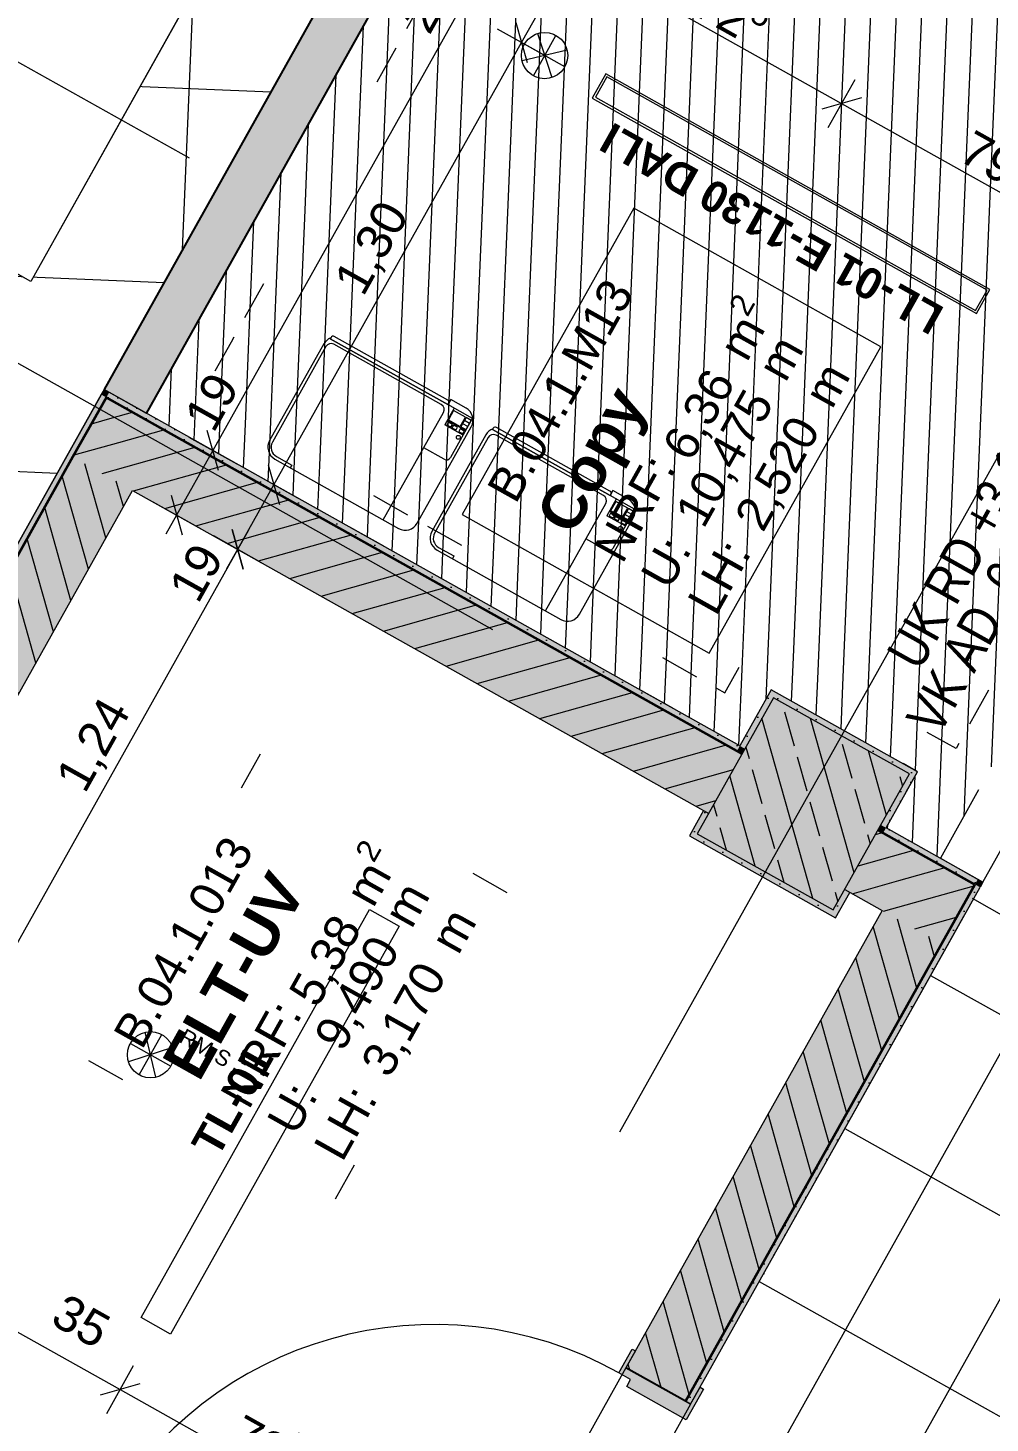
# Model space of a CAD drawing. Header units: metres. Extents: x -27.1 to 50.1, y 105.7 to 163.4.
# Drawn here: x -2.848 to -0.379, y 141.805 to 145.384 of the extents above; entities that cross this region are included whole.
import ezdxf

# ---------------------------------------------------------------- set-up
doc = ezdxf.new("R2010")
doc.units = ezdxf.units.M
doc.header["$MEASUREMENT"] = 0
for name, pattern in [('Punktlinie', [0.0035, 0, -0.0035]), ('Punktlinie_ eng', [0.00075, 0, -0.00075]), ('Strichlinie-über-Schnitt', [0.0023, 0.0008, -0.0015]), ('Strichpunktlinie', [0.006703, 0.003528, -0.001764, 0, -0.001411]), ('Wipeout_Contour', [1, 0, -1])]:
    doc.linetypes.add(name, pattern=pattern)
for name, color, linetype in [('00  Raster', 7, 'Continuous'), ('10  Fassade_Deckschraffur', 7, 'Continuous'), ('10  Stützen', 7, 'Continuous'), ('10  Stützen_Schnittschraffur', 7, 'Continuous'), ('10  Wand Massiv', 7, 'Continuous'), ('10  Wand Massiv_Schnittschraffur', 7, 'Continuous'), ('10  Wand Massiv_Tür', 7, 'Continuous'), ('20  Decke Abhangdecke', 7, 'Continuous'), ('20  Decke Abhangdecke_Deckschraffur', 7, 'Continuous'), ('20  Deckensegel', 7, 'Continuous'), ('20  Deckenspiegel + Einbauten', 7, 'Continuous'), ('20  Möbel', 7, 'Continuous'), ('40  Bemaßung 1_ 50 Deckenspiegel', 7, 'Continuous'), ('40 Text Ausbau 1_50 Deckenspiegel', 7, 'Continuous'), ('50  NUF - Raumstempel', 7, 'Continuous'), ('50 NUF - Raumstempel MIETERAUSBAU', 7, 'Continuous'), ('Neubau_20  Decke Abhangdecke', 7, 'Continuous'), ('Neubau_20  Decke Abhangdecke_Deckschraffur', 7, 'Continuous'), ('Neubau_20  Deckenspiegel + Einbauten', 7, 'Continuous'), ('Neubau_20  Wand Leichtbau', 7, 'Continuous'), ('Neubau_20 Wand Leichtbau MIETERAUSBAU', 7, 'Continuous'), ('Neubau_20 Wand Leichtbau MIETERAUSBAU_Schnittschraffur', 7, 'Continuous'), ('Neubau_50 NUF - Raumstempel MIETERAUSBAU', 7, 'Continuous')]:
    doc.layers.add(name, color=color, linetype=linetype)
doc.styles.add('ERSTELLTER_STIL_1', font='arial.ttf')
doc.styles.add('ERSTELLTER_STIL_2', font='arial.ttf')
doc.styles.add('ERSTELLTER_STIL_3', font='')
doc.styles.get('ERSTELLTER_STIL_3').set_extended_font_data('Arial Narrow')
pattern_1 = [(87.605446, (0, 0), (-0.06494324, 0.002715745), [])]
pattern_2 = [(87.605446, (0, 0), (-0.02497817, 0.001044517), [0, -0.025])]
pattern_3 = [(195.737956, (0, 0), (-0.017630478, 0.062563295), [])]
pattern_4 = [(195.737956, (0, 0), (-0.017630478, 0.062563295), [])]

msp = doc.modelspace()

# ---------------------------------------------------------------- wipeouts: each hides what was drawn before it
at = {"color": 254, "linetype": 'Wipeout_Contour', "lineweight": 0, "ltscale": 578.896248}
msp.add_wipeout([(1.5068, 161.8649), (-18.3925, 126.3498), (-18.2219, 126.2542), (1.6769, 161.7686)], dxfattribs=at).dxf.layer = '10  Fassade_Deckschraffur'

# ---------------------------------------------------------------- next in the draw order: wipeouts: each hides what was drawn before it
at = {"color": 254, "linetype": 'Wipeout_Contour', "lineweight": 0, "ltscale": 579.750368}
msp.add_wipeout([(1.2236, 162.0253), (-18.6764, 126.5088), (-18.6188, 126.4766), (1.2811, 161.9927)], dxfattribs=at).dxf.layer = '10  Fassade_Deckschraffur'

# ---------------------------------------------------------------- next in the draw order: wipeouts: each hides what was drawn before it
at = {"color": 254, "linetype": 'Wipeout_Contour', "lineweight": 0, "ltscale": 579.478915}
msp.add_wipeout([(-18.4602, 126.3877), (1.4393, 161.9032), (1.2811, 161.9927), (-18.6188, 126.4766)], dxfattribs=at).dxf.layer = '10  Fassade_Deckschraffur'

# ---------------------------------------------------------------- next in the draw order: wipeouts: each hides what was drawn before it
at = {"color": 254, "linetype": 'Wipeout_Contour', "lineweight": 0, "ltscale": 579.276268}
msp.add_wipeout([(1.4393, 161.9032), (-18.4602, 126.3877), (-18.4575, 126.3862), (1.4419, 161.9017)], dxfattribs=at).dxf.layer = '10  Fassade_Deckschraffur'

# ---------------------------------------------------------------- next in the draw order: wipeouts: each hides what was drawn before it
at = {"color": 254, "linetype": 'Wipeout_Contour', "lineweight": 0, "ltscale": 579.199344}
msp.add_wipeout([(1.4446, 161.9001), (-18.4548, 126.3847), (-18.4016, 126.3549), (1.4977, 161.8701)], dxfattribs=at).dxf.layer = '10  Fassade_Deckschraffur'

# ---------------------------------------------------------------- next in the draw order: wipeouts: each hides what was drawn before it
at = {"color": 254, "linetype": 'Wipeout_Contour', "lineweight": 0, "ltscale": 579.127053}
msp.add_wipeout([(-18.3972, 126.3524), (1.5021, 161.8676), (1.4977, 161.8701), (-18.4016, 126.3549)], dxfattribs=at).dxf.layer = '10  Fassade_Deckschraffur'

# ---------------------------------------------------------------- next in the draw order: wipeouts: each hides what was drawn before it
at = {"color": 254, "linetype": 'Wipeout_Contour', "lineweight": 0, "ltscale": 579.115674}
msp.add_wipeout([(1.5021, 161.8676), (-18.3972, 126.3524), (-18.3925, 126.3498), (1.5068, 161.8649)], dxfattribs=at).dxf.layer = '10  Fassade_Deckschraffur'

# ---------------------------------------------------------------- next in the draw order: hatches: boundary and pattern name
at = {"layer": '10  Stützen_Schnittschraffur', "linetype": 'Continuous', "lineweight": 0, "true_color": 0xffffff}
for points in [[(-0.7814, 143.1216), (-0.5859, 143.4706), (-0.9349, 143.6661), (-1.1304, 143.3171)], [(-1.0213, 143.5426), (-1.0082, 143.5352), (-0.9349, 143.6661), (-0.5859, 143.4706), (-0.6592, 143.3397), (-0.6462, 143.3324), (-0.5655, 143.4763), (-0.9406, 143.6865)], [(-1.0286, 143.5295), (-1.0155, 143.5222), (-1.0082, 143.5352), (-1.0213, 143.5426)], [(-1.1508, 143.3114), (-0.7757, 143.1012), (-0.739, 143.1666), (-0.7521, 143.174), (-0.7814, 143.1216), (-1.1304, 143.3171), (-1.1011, 143.3695), (-1.1142, 143.3768)], [(-0.6666, 143.3266), (-0.6535, 143.3193), (-0.6462, 143.3324), (-0.6592, 143.3397)]]:
    msp.add_hatch(color=7, dxfattribs=at).paths.add_polyline_path(points)
at = {"layer": '10  Stützen_Schnittschraffur', "linetype": 'Continuous', "lineweight": 13, "true_color": 0x000100}
h = msp.add_hatch(dxfattribs=at)
h.set_pattern_fill('Beton__Stahlbeton_0001', color=98, style=0, pattern_type=2)
h.set_pattern_definition([(285.738, (-1.1304, 143.31715), (0.115501, 0.032549), []), (285.738, (-1.18816, 143.30088), (0.115501, 0.032549), [0.09, -0.03])])
h.paths.add_polyline_path([(-0.7814, 143.1216), (-0.5859, 143.4706), (-0.9349, 143.6661), (-1.1304, 143.3171)])
h = msp.add_hatch(dxfattribs=at)
h.set_pattern_fill('Gips_0001', color=98, style=0, pattern_type=2)
h.set_pattern_definition(pattern_2)
h.paths.add_polyline_path([(-1.0213, 143.5426), (-1.0082, 143.5352), (-0.9349, 143.6661), (-0.5859, 143.4706), (-0.6592, 143.3397), (-0.6462, 143.3324), (-0.5655, 143.4763), (-0.9406, 143.6865)])
h = msp.add_hatch(dxfattribs=at)
h.set_pattern_fill('Gips_0001', color=98, style=0, pattern_type=2)
h.set_pattern_definition(pattern_2)
h.paths.add_polyline_path([(-1.0286, 143.5295), (-1.0155, 143.5222), (-1.0082, 143.5352), (-1.0213, 143.5426)])
h = msp.add_hatch(dxfattribs=at)
h.set_pattern_fill('Gips_0001', color=98, style=0, pattern_type=2)
h.set_pattern_definition(pattern_2)
h.paths.add_polyline_path([(-1.1508, 143.3114), (-0.7757, 143.1012), (-0.739, 143.1666), (-0.7521, 143.174), (-0.7814, 143.1216), (-1.1304, 143.3171), (-1.1011, 143.3695), (-1.1142, 143.3768)])
h = msp.add_hatch(dxfattribs=at)
h.set_pattern_fill('Gips_0001', color=98, style=0, pattern_type=2)
h.set_pattern_definition(pattern_2)
h.paths.add_polyline_path([(-0.6666, 143.3266), (-0.6535, 143.3193), (-0.6462, 143.3324), (-0.6592, 143.3397)])
at = {"layer": '10  Wand Massiv_Schnittschraffur', "linetype": 'Continuous', "lineweight": 0, "true_color": 0xffffff}
for points in [[(-2.66, 144.4436), (-4.0005, 142.051), (-3.9875, 142.0437), (-2.6469, 144.4362)], [(-2.6527, 144.4566), (-2.66, 144.4436), (-2.6469, 144.4362)], [(-2.6469, 144.4362), (-2.6396, 144.4493), (-2.6527, 144.4566)], [(-2.6396, 144.4493), (-2.6469, 144.4362), (-1.0286, 143.5295), (-1.0213, 143.5426)], [(-2.7325, 144.2836), (-2.5798, 144.198), (-2.6469, 144.4362)], [(-2.5798, 144.198), (-2.4942, 144.3507), (-2.6469, 144.4362)], [(-2.5798, 144.198), (-1.1011, 143.3695), (-1.0155, 143.5222), (-2.4942, 144.3507)], [(-3.9875, 142.0437), (-3.8348, 141.9581), (-2.5798, 144.198), (-2.7325, 144.2836)], [(-0.6535, 143.3193), (-0.418, 143.1873), (-0.4106, 143.2004), (-0.6462, 143.3324)], [(-0.5706, 143.2729), (-0.6666, 143.3266), (-0.7521, 143.174), (-0.6562, 143.1202)], [(-0.6562, 143.1202), (-0.418, 143.1873), (-0.5706, 143.2729)], [(-0.418, 143.1873), (-1.161, 141.8613), (-1.1479, 141.854), (-0.4049, 143.18)], [(-0.6562, 143.1202), (-0.5035, 143.0347), (-0.418, 143.1873)], [(-0.4106, 143.2004), (-0.418, 143.1873), (-0.3976, 143.1931)], [(-0.418, 143.1873), (-0.4049, 143.18), (-0.3976, 143.1931)], [(-0.6562, 143.1202), (-1.3136, 141.9469), (-1.161, 141.8613), (-0.5035, 143.0347)], [(-1.1587, 141.8142), (-1.1147, 141.8927), (-1.1234, 141.8976), (-1.1479, 141.854), (-1.3136, 141.9469), (-1.2892, 141.9905), (-1.2979, 141.9954), (-1.3321, 141.9343), (-1.3016, 141.9172), (-1.3114, 141.8997)]]:
    msp.add_hatch(color=7, dxfattribs=at).paths.add_polyline_path(points)
at = {"layer": '10  Wand Massiv_Schnittschraffur', "linetype": 'Continuous', "lineweight": 13, "true_color": 0x000100}
h = msp.add_hatch(dxfattribs=at)
h.set_pattern_fill('Gips_0001', color=98, style=0, pattern_type=2)
h.set_pattern_definition(pattern_2)
h.paths.add_polyline_path([(-2.66, 144.4436), (-4.0005, 142.051), (-3.9875, 142.0437), (-2.6469, 144.4362)])
h = msp.add_hatch(dxfattribs=at)
h.set_pattern_fill('Gips_0001', color=98, style=0, pattern_type=2)
h.set_pattern_definition(pattern_2)
h.paths.add_polyline_path([(-2.6527, 144.4566), (-2.66, 144.4436), (-2.6469, 144.4362)])
h = msp.add_hatch(dxfattribs=at)
h.set_pattern_fill('Gips_0001', color=98, style=0, pattern_type=2)
h.set_pattern_definition(pattern_2)
h.paths.add_polyline_path([(-2.6469, 144.4362), (-2.6396, 144.4493), (-2.6527, 144.4566)])
h = msp.add_hatch(dxfattribs=at)
h.set_pattern_fill('Gips_0001', color=98, style=0, pattern_type=2)
h.set_pattern_definition(pattern_2)
h.paths.add_polyline_path([(-2.6396, 144.4493), (-2.6469, 144.4362), (-1.0286, 143.5295), (-1.0213, 143.5426)])
h = msp.add_hatch(dxfattribs=at)
h.set_pattern_fill('MW_Kalksandstein_0001', color=98, style=0, pattern_type=2)
h.set_pattern_definition(pattern_4)
h.paths.add_polyline_path([(-2.7325, 144.2836), (-2.5798, 144.198), (-2.6469, 144.4362)])
h = msp.add_hatch(dxfattribs=at)
h.set_pattern_fill('MW_Kalksandstein_0001', color=98, style=0, pattern_type=2)
h.set_pattern_definition(pattern_4)
h.paths.add_polyline_path([(-2.5798, 144.198), (-2.4942, 144.3507), (-2.6469, 144.4362)])
h = msp.add_hatch(dxfattribs=at)
h.set_pattern_fill('MW_Kalksandstein_0001', color=98, style=0, pattern_type=2)
h.set_pattern_definition(pattern_4)
h.paths.add_polyline_path([(-2.5798, 144.198), (-1.1011, 143.3695), (-1.0155, 143.5222), (-2.4942, 144.3507)])
h = msp.add_hatch(dxfattribs=at)
h.set_pattern_fill('MW_Kalksandstein_0001', color=98, style=0, pattern_type=2)
h.set_pattern_definition([(285.737956, (0, 0), (0.062563295, 0.017630478), [])])
h.paths.add_polyline_path([(-3.9875, 142.0437), (-3.8348, 141.9581), (-2.5798, 144.198), (-2.7325, 144.2836)])
h = msp.add_hatch(dxfattribs=at)
h.set_pattern_fill('Gips_0001', color=98, style=0, pattern_type=2)
h.set_pattern_definition(pattern_2)
h.paths.add_polyline_path([(-0.6535, 143.3193), (-0.418, 143.1873), (-0.4106, 143.2004), (-0.6462, 143.3324)])
h = msp.add_hatch(dxfattribs=at)
h.set_pattern_fill('MW_Kalksandstein_0001', color=98, style=0, pattern_type=2)
h.set_pattern_definition(pattern_3)
h.paths.add_polyline_path([(-0.5706, 143.2729), (-0.6666, 143.3266), (-0.7521, 143.174), (-0.6562, 143.1202)])
h = msp.add_hatch(dxfattribs=at)
h.set_pattern_fill('MW_Kalksandstein_0001', color=98, style=0, pattern_type=2)
h.set_pattern_definition(pattern_3)
h.paths.add_polyline_path([(-0.6562, 143.1202), (-0.418, 143.1873), (-0.5706, 143.2729)])
h = msp.add_hatch(dxfattribs=at)
h.set_pattern_fill('Gips_0001', color=98, style=0, pattern_type=2)
h.set_pattern_definition(pattern_2)
h.paths.add_polyline_path([(-0.418, 143.1873), (-1.161, 141.8613), (-1.1479, 141.854), (-0.4049, 143.18)])
h = msp.add_hatch(dxfattribs=at)
h.set_pattern_fill('MW_Kalksandstein_0001', color=98, style=0, pattern_type=2)
h.set_pattern_definition(pattern_3)
h.paths.add_polyline_path([(-0.6562, 143.1202), (-0.5035, 143.0347), (-0.418, 143.1873)])
h = msp.add_hatch(dxfattribs=at)
h.set_pattern_fill('Gips_0001', color=98, style=0, pattern_type=2)
h.set_pattern_definition(pattern_2)
h.paths.add_polyline_path([(-0.4106, 143.2004), (-0.418, 143.1873), (-0.3976, 143.1931)])
h = msp.add_hatch(dxfattribs=at)
h.set_pattern_fill('Gips_0001', color=98, style=0, pattern_type=2)
h.set_pattern_definition(pattern_2)
h.paths.add_polyline_path([(-0.418, 143.1873), (-0.4049, 143.18), (-0.3976, 143.1931)])
h = msp.add_hatch(dxfattribs=at)
h.set_pattern_fill('MW_Kalksandstein_0001', color=98, style=0, pattern_type=2)
h.set_pattern_definition([(105.737956, (0, 0), (0.062563295, 0.017630478), [])])
h.paths.add_polyline_path([(-0.6562, 143.1202), (-1.3136, 141.9469), (-1.161, 141.8613), (-0.5035, 143.0347)])
at = {"layer": 'Neubau_20  Decke Abhangdecke_Deckschraffur', "linetype": 'Continuous', "lineweight": 18, "true_color": 0xdcff15}
h = msp.add_hatch(dxfattribs=at)
h.set_pattern_fill('Bauliche_Anlagen__geplan_55', color=60, style=0, pattern_type=2)
h.set_pattern_definition([(87.60545, (0, 0), (-0.4995634, 0.0208903), []), (177.60545, (0, 0), (0.0208903, 0.4995634), [])])
h.paths.add_polyline_path([(-11.9299, 137.2893), (-11.9483, 137.2566), (-11.7956, 137.1711), (-11.7773, 137.2038), (-11.7027, 137.3368), (-11.3276, 137.1266), (-11.4021, 136.9936), (-6.2943, 134.1316), (-6.2197, 134.2647), (-5.8446, 134.0545), (-5.9191, 133.9215), (-5.7796, 133.8433), (-3.195, 138.456), (-3.3346, 138.5342), (-3.4152, 138.3903), (-3.7904, 138.6005), (-3.7097, 138.7444), (-5.3411, 139.6585), (-1.3692, 146.7474), (0.7769, 145.5449), (7.3302, 157.2408), (7.1906, 157.319), (7.1429, 157.234), (6.7678, 157.4442), (6.8155, 157.5292), (1.7076, 160.3912), (1.6599, 160.3061), (1.2848, 160.5163), (1.3777, 160.6821), (1.225, 160.7676), (-9.2843, 142.0111), (-9.3026, 141.9784)])
h.paths.add_polyline_path([(-8.904, 141.4828), (-9.2529, 141.6784), (-9.0574, 142.0273), (-8.7085, 141.8318)], flags=0)
at = {"layer": 'Neubau_20  Decke Abhangdecke_Deckschraffur', "linetype": 'Continuous', "lineweight": 18, "true_color": 0xffd5aa}
h = msp.add_hatch(dxfattribs=at)
h.set_pattern_fill('Mauerwerk_0001', color=41, style=0, pattern_type=2)
h.set_pattern_definition(pattern_1)
h.paths.add_polyline_path([(-1.3228, 146.5744), (-2.5436, 144.3955), (-1.0213, 143.5426), (-0.9406, 143.6865), (-0.5655, 143.4763), (-0.6462, 143.3324), (-0.5066, 143.2542), (0.7142, 145.4331)])
h.paths.add_polyline_path([(0.5758, 145.3959), (-0.4665, 143.5355), (-0.979, 143.8226), (-1.0596, 143.6787), (-2.4075, 144.4339), (-2.3268, 144.5778), (-1.2845, 146.4382)], flags=0)
h = msp.add_hatch(dxfattribs=at)
h.set_pattern_fill('Mauerwerk_0001', color=41, style=0, pattern_type=2)
h.set_pattern_definition(pattern_1)
h.paths.add_polyline_path([(-1.2845, 146.4382), (-2.4075, 144.4339), (-1.0596, 143.6787), (-0.979, 143.8226), (-0.4665, 143.5355), (0.5758, 145.3959)])
at = {"layer": 'Neubau_20 Wand Leichtbau MIETERAUSBAU_Schnittschraffur', "linetype": 'Continuous', "lineweight": 18}
msp.add_hatch(color=9, dxfattribs=at).paths.add_polyline_path([(-1.4303, 146.6383), (-2.6527, 144.4566), (-2.5436, 144.3955), (-1.3212, 146.5772)])

# ---------------------------------------------------------------- next in the draw order: linework, layer by layer
at = {"layer": '10  Stützen', "color": 7, "linetype": 'Continuous', "lineweight": 13, "ltscale": 1000, "flags": 128}
msp.add_lwpolyline([(-0.7814, 143.1216), (-0.5859, 143.4706), (-0.9349, 143.6661), (-1.1304, 143.3171)], close=True, dxfattribs=at)
for points in [[(-0.6462, 143.3324), (-0.5655, 143.4763), (-0.9406, 143.6865), (-1.0213, 143.5426)], [(-1.1142, 143.3768), (-1.1508, 143.3114), (-0.7757, 143.1012), (-0.739, 143.1666)]]:
    msp.add_lwpolyline(points, dxfattribs=at)
at = {"layer": '10  Wand Massiv', "color": 7, "linetype": 'Continuous', "lineweight": 35, "ltscale": 1000}
for p, q in [((-2.6469, 144.4362), (-2.7325, 144.2836)), ((-2.6469, 144.4362), (-2.7325, 144.2836)), ((-2.4942, 144.3507), (-2.6469, 144.4362)), ((-1.0155, 143.5222), (-2.4942, 144.3507)), ((-2.7325, 144.2836), (-3.9875, 142.0437)), ((-0.5706, 143.2729), (-0.6666, 143.3266)), ((-0.418, 143.1873), (-0.5706, 143.2729)), ((-0.5035, 143.0347), (-0.418, 143.1873)), ((-0.5035, 143.0347), (-0.418, 143.1873)), ((-1.161, 141.8613), (-0.5035, 143.0347))]:
    msp.add_line(p, q, dxfattribs=at)
at = {"layer": '10  Wand Massiv', "color": 7, "linetype": 'Continuous', "lineweight": 25, "ltscale": 1000}
msp.add_line((-1.161, 141.8613), (-1.3136, 141.9469), dxfattribs=at)
at = {"layer": '10  Wand Massiv', "color": 7, "linetype": 'Continuous', "lineweight": 13, "ltscale": 1000}
msp.add_line((-1.1479, 141.854), (-1.161, 141.8613), dxfattribs=at)
at = {"layer": '10  Wand Massiv', "color": 7, "linetype": 'Continuous', "lineweight": 13, "ltscale": 1000, "flags": 128}
for points in [[(-2.66, 144.4436), (-4.0005, 142.051)], [(-2.6527, 144.4566), (-2.66, 144.4436)], [(-1.0213, 143.5426), (-2.6527, 144.4566)], [(-3.792, 142.0345), (-2.5798, 144.198)], [(-2.5798, 144.198), (-1.1011, 143.3695)], [(-0.3976, 143.1931), (-0.6462, 143.3324)], [(-0.3976, 143.1931), (-0.4049, 143.18)], [(-1.1479, 141.854), (-0.4049, 143.18)], [(-0.7521, 143.174), (-0.6562, 143.1202)], [(-0.6562, 143.1202), (-1.3136, 141.9469)]]:
    msp.add_lwpolyline(points, dxfattribs=at)
at = {"layer": '10  Wand Massiv_Tür', "color": 7, "linetype": 'Continuous', "lineweight": 18, "ltscale": 1000}
for p, q in [((-1.3321, 141.9343), (-1.2979, 141.9954)), ((-1.2892, 141.9905), (-1.3136, 141.9469)), ((-1.2979, 141.9954), (-1.2892, 141.9905)), ((-1.3016, 141.9172), (-1.3321, 141.9343)), ((-1.3136, 141.9469), (-1.1479, 141.854)), ((-1.3114, 141.8997), (-1.3016, 141.9172)), ((-1.1587, 141.8142), (-1.3114, 141.8997)), ((-1.1479, 141.854), (-1.1234, 141.8976)), ((-1.1234, 141.8976), (-1.1147, 141.8927)), ((-1.1147, 141.8927), (-1.1587, 141.8142))]:
    msp.add_line(p, q, dxfattribs=at)
at = {"layer": '10  Wand Massiv_Tür', "color": 7, "linetype": 'Strichlinie-über-Schnitt', "lineweight": 13, "ltscale": 1000}
for p, q in [((-1.3136, 141.9469), (-1.8073, 141.0657)), ((-1.1479, 141.854), (-1.6416, 140.9729))]:
    msp.add_line(p, q, dxfattribs=at)
at = {"layer": '10  Wand Massiv_Tür', "color": 7, "linetype": 'Continuous', "lineweight": 25, "ltscale": 1000}
msp.add_line((-1.161, 141.8613), (-1.3136, 141.9469), dxfattribs=at)
msp.add_line((-1.161, 141.8613), (-1.3136, 141.9469), dxfattribs=at)
at = {"layer": '10  Wand Massiv_Tür', "color": 7, "linetype": 'Continuous', "lineweight": 13, "ltscale": 1000}
msp.add_line((-1.1479, 141.854), (-1.161, 141.8613), dxfattribs=at)
msp.add_line((-1.1479, 141.854), (-1.161, 141.8613), dxfattribs=at)
msp.add_arc((-1.8063, 141.0881), 0.97, 60.738, 150.738, dxfattribs=at)
at = {"layer": '20  Möbel', "color": 9, "linetype": 'Continuous', "lineweight": 18, "ltscale": 1000}
for p, q in [((-2.0835, 144.5669), (-2.2209, 144.3217)), ((-1.7874, 144.4181), (-2.0631, 144.5726)), ((-1.7547, 144.409), (-1.7787, 144.3662)), ((-1.7076, 144.3826), (-1.7705, 144.4178)), ((-1.7559, 144.4028), (-1.7691, 144.3792)), ((-1.7254, 144.3857), (-1.7559, 144.4028)), ((-1.9362, 144.122), (-1.7817, 144.3977)), ((-1.7692, 144.373), (-1.7731, 144.366)), ((-1.7252, 144.3512), (-1.7723, 144.3776)), ((-1.7587, 144.3671), (-1.7692, 144.373)), ((-1.7691, 144.3792), (-1.7386, 144.3621)), ((-1.7065, 144.3846), (-1.7639, 144.2823)), ((-1.7626, 144.3601), (-1.7587, 144.3671)), ((-1.7386, 144.3621), (-1.7254, 144.3857)), ((-1.7237, 144.3847), (-1.7369, 144.3611)), ((-1.7194, 144.3617), (-1.7325, 144.369)), ((-1.715, 144.3695), (-1.7281, 144.3768)), ((-1.7238, 144.3538), (-1.7106, 144.3774)), ((-1.7106, 144.3774), (-1.7237, 144.3847)), ((-1.6672, 144.3336), (-1.8046, 144.0885)), ((-1.7316, 144.3398), (-1.7787, 144.3662)), ((-1.7731, 144.366), (-1.7626, 144.3601)), ((-1.7561, 144.3656), (-1.76, 144.3586)), ((-1.76, 144.3586), (-1.7496, 144.3528)), ((-1.7456, 144.3598), (-1.7561, 144.3656)), ((-1.7496, 144.3528), (-1.7456, 144.3598)), ((-1.7387, 144.3559), (-1.7426, 144.3489)), ((-1.7426, 144.3489), (-1.7317, 144.3428)), ((-1.7278, 144.3497), (-1.7387, 144.3559)), ((-1.7369, 144.3611), (-1.7238, 144.3538)), ((-1.7317, 144.3428), (-1.7278, 144.3497)), ((-1.3712, 144.1849), (-1.6468, 144.3394)), ((-1.7802, 144.2777), (-1.8325, 144.307)), ((-2.2105, 144.285), (-2.1713, 144.263)), ((-2.1713, 144.263), (-2.1752, 144.256)), ((-1.5199, 143.8888), (-1.3654, 144.1645)), ((-1.3385, 144.1757), (-1.3624, 144.133)), ((-1.2913, 144.1493), (-1.3542, 144.1845)), ((-1.3396, 144.1695), (-1.3528, 144.146)), ((-1.3091, 144.1524), (-1.3396, 144.1695)), ((-1.3223, 144.1289), (-1.3091, 144.1524)), ((-1.3153, 144.1066), (-1.3624, 144.133)), ((-1.3529, 144.1397), (-1.3568, 144.1327)), ((-1.3568, 144.1327), (-1.3463, 144.1269)), ((-1.3089, 144.1179), (-1.356, 144.1443)), ((-1.3424, 144.1338), (-1.3529, 144.1397)), ((-1.3528, 144.146), (-1.3223, 144.1289)), ((-1.2902, 144.1513), (-1.3476, 144.049)), ((-1.3463, 144.1269), (-1.3424, 144.1338)), ((-1.3398, 144.1324), (-1.3437, 144.1254)), ((-1.3437, 144.1254), (-1.3333, 144.1195)), ((-1.3294, 144.1265), (-1.3398, 144.1324)), ((-1.3333, 144.1195), (-1.3294, 144.1265)), ((-1.3224, 144.1226), (-1.3263, 144.1156)), ((-1.3115, 144.1165), (-1.3224, 144.1226)), ((-1.3074, 144.1514), (-1.3206, 144.1279)), ((-1.3206, 144.1279), (-1.3075, 144.1206)), ((-1.3031, 144.1284), (-1.3162, 144.1357)), ((-1.3154, 144.1095), (-1.3115, 144.1165)), ((-1.2987, 144.1363), (-1.3118, 144.1436)), ((-1.3075, 144.1206), (-1.2943, 144.1441)), ((-1.2943, 144.1441), (-1.3074, 144.1514)), ((-1.3263, 144.1156), (-1.3154, 144.1095)), ((-1.7942, 144.0517), (-1.755, 144.0297)), ((-1.3639, 144.0444), (-1.4162, 144.0737)), ((-1.755, 144.0297), (-1.7589, 144.0227))]:
    msp.add_line(p, q, dxfattribs=at)
at = {"layer": '20  Möbel', "color": 9, "linetype": 'Continuous', "lineweight": 18, "ltscale": 1000, "flags": 128}
for points in [[(-1.7239, 144.4089), (-1.7631, 144.4309), (-1.7705, 144.4178), (-2.0723, 144.5869), (-2.0712, 144.5889, 0.174158), (-2.0891, 144.5734), (-2.2279, 144.3256, 0.414214), (-2.2144, 144.278), (-1.8969, 144.1001, 0.414214), (-1.8493, 144.1135), (-1.7104, 144.3612, 0.414214)], [(-1.7705, 144.4178), (-1.7685, 144.4213, 0.414214), (-1.7708, 144.4294), (-2.0622, 144.5927, 0.414214), (-2.0703, 144.5904), (-2.0723, 144.5869)], [(-1.3076, 144.1756), (-1.3468, 144.1976), (-1.3542, 144.1845), (-1.656, 144.3537), (-1.6549, 144.3556, 0.174158), (-1.6728, 144.3401), (-1.8116, 144.0924, 0.414214), (-1.7982, 144.0447), (-1.4806, 143.8668, 0.414214), (-1.433, 143.8802), (-1.2941, 144.128, 0.414214)], [(-1.3542, 144.1845), (-1.3522, 144.188, 0.414214), (-1.3545, 144.1962), (-1.6459, 144.3595, 0.414214), (-1.654, 144.3572), (-1.656, 144.3537)]]:
    msp.add_lwpolyline(points, format="xyb", close=True, dxfattribs=at)
at = {"layer": '20  Möbel', "color": 9, "linetype": 'Continuous', "lineweight": 18, "ltscale": 1000}
for centre in [(-1.7437, 144.334), (-1.3274, 144.1008)]:
    msp.add_circle(centre, 0.005, dxfattribs=at)
for centre, radius, start, end in [((-2.0705, 144.5595), 0.015, 60.738, 150.738), ((-1.7948, 144.4051), 0.015, 330.738, 60.738), ((-1.6542, 144.3263), 0.015, 60.738, 150.738), ((-2.1973, 144.3085), 0.027, 150.738, 240.738), ((-1.7743, 144.2881), 0.012, 240.738, 330.738), ((-1.3785, 144.1718), 0.015, 330.738, 60.738), ((-1.781, 144.0753), 0.027, 150.738, 240.738), ((-1.358, 144.0549), 0.012, 240.738, 330.738)]:
    msp.add_arc(centre, radius, start, end, dxfattribs=at)
at = {"layer": '40  Bemaßung 1_ 50 Deckenspiegel', "color": 7, "linetype": 'Continuous', "lineweight": 13, "ltscale": 1000}
for p, q in [((-1.1513, 146.482), (-2.3737, 144.3003)), ((-1.5815, 145.3467), (-0.9946, 146.3942)), ((-1.3925, 145.5447), (-0.76, 145.1903)), ((-1.5202, 145.3123), (-1.6429, 145.3811)), ((-1.5959, 145.3977), (-1.5671, 145.2956)), ((-2.217, 144.2125), (-1.5815, 145.3467)), ((-0.7944, 145.129), (-0.7257, 145.2517)), ((-0.709, 145.2047), (-0.8111, 145.1759)), ((-0.76, 145.1903), (-0.0686, 144.803)), ((-2.435, 144.3347), (-2.3123, 144.2659)), ((-2.3593, 144.2493), (-2.388, 144.3514)), ((-2.3737, 144.3003), (-2.4665, 144.1346)), ((-2.2314, 144.2636), (-2.2026, 144.1615)), ((-2.1556, 144.1782), (-2.2783, 144.2469)), ((-2.3099, 144.0468), (-2.217, 144.2125)), ((-2.5279, 144.1689), (-2.4052, 144.1002)), ((-2.4809, 144.1856), (-2.4521, 144.0835)), ((-2.4665, 144.1346), (-2.494, 144.0855)), ((-2.3712, 144.0811), (-2.2485, 144.0124)), ((-2.2485, 144.0124), (-2.3712, 144.0811)), ((-2.2955, 143.9957), (-2.3242, 144.0978)), ((-2.3242, 144.0978), (-2.2955, 143.9957)), ((-2.2824, 144.0959), (-2.3099, 144.0468)), ((-2.3099, 144.0468), (-2.9169, 142.9633)), ((-2.3374, 143.9977), (-2.3099, 144.0468)), ((-2.8403, 138.3146), (-0.2007, 143.0255)), ((-2.9183, 142.0633), (-2.6117, 141.8915)), ((-2.6461, 141.8302), (-2.5773, 141.9528)), ((-2.5607, 141.9059), (-2.6627, 141.8771)), ((-2.6117, 141.8915), (-1.9178, 141.5027))]:
    msp.add_line(p, q, dxfattribs=at)
at = {"layer": 'Neubau_20  Decke Abhangdecke', "color": 7, "linetype": 'Continuous', "lineweight": 13, "ltscale": 1000, "flags": 128}
msp.add_lwpolyline([(-5.7796, 133.8433), (-3.195, 138.456), (-3.3346, 138.5342), (-3.4152, 138.3903), (-3.7904, 138.6005), (-3.7097, 138.7444), (-5.3411, 139.6585), (-1.3692, 146.7474), (0.7769, 145.5449), (7.3302, 157.2408), (7.1906, 157.319), (7.1429, 157.234), (6.7678, 157.4442), (6.8155, 157.5292), (1.7076, 160.3912), (1.6599, 160.3061), (1.2848, 160.5163), (1.3777, 160.6821), (1.225, 160.7676), (-9.2843, 142.0111), (-9.3026, 141.9784), (-11.9299, 137.2893)], dxfattribs=at)
at = {"layer": 'Neubau_20  Decke Abhangdecke', "color": 7, "linetype": 'Punktlinie_ eng', "lineweight": 13, "ltscale": 1000, "flags": 128}
for points in [[(-1.3228, 146.5744), (0.7142, 145.4331), (-0.5066, 143.2542), (-0.6462, 143.3324), (-0.5655, 143.4763), (-0.9406, 143.6865), (-1.0213, 143.5426), (-2.5436, 144.3955)], [(-1.2845, 146.4382), (0.5758, 145.3959), (-0.4665, 143.5355), (-0.979, 143.8226), (-1.0596, 143.6787), (-2.4075, 144.4339)], [(0.5758, 145.3959), (-1.2845, 146.4382), (-2.3268, 144.5778), (-2.4075, 144.4339), (-1.0596, 143.6787), (-0.979, 143.8226), (-0.4665, 143.5355)]]:
    msp.add_lwpolyline(points, close=True, dxfattribs=at)
at = {"layer": 'Neubau_20  Deckenspiegel + Einbauten', "color": 7, "linetype": 'Continuous', "lineweight": 13, "ltscale": 1000}
for p, q in [((-2.5625, 142.6984), (-2.5044, 142.802)), ((-2.5197, 142.6924), (-2.5471, 142.808)), ((-2.477, 142.7687), (-2.5899, 142.7317)), ((-2.5853, 142.7792), (-2.4816, 142.7212))]:
    msp.add_line(p, q, dxfattribs=at)
at = {"layer": 'Neubau_20  Deckenspiegel + Einbauten', "color": 7, "linetype": 'Continuous', "lineweight": 13, "ltscale": 1000, "flags": 128}
for points in [[(-1.3999, 145.2042), (-0.4142, 144.6517), (-0.3795, 144.7136), (-1.3652, 145.2662)], [(-1.3921, 145.2062), (-0.4162, 144.6591), (-0.3868, 144.7115), (-1.3628, 145.2585)], [(-2.5578, 142.0762), (-1.9713, 143.1231), (-1.8954, 143.0805), (-2.4819, 142.0337)]]:
    msp.add_lwpolyline(points, close=True, dxfattribs=at)
at = {"layer": 'Neubau_20  Deckenspiegel + Einbauten', "color": 7, "linetype": 'Continuous', "lineweight": 13, "ltscale": 1000}
msp.add_circle((-2.5334, 142.7502), 0.0594, dxfattribs=at)
at = {"layer": 'Neubau_20  Wand Leichtbau', "color": 7, "linetype": 'Strichlinie-über-Schnitt', "lineweight": 18, "ltscale": 1000, "flags": 128}
for points in [[(-0.3976, 143.1931), (7.4966, 157.2823)], [(0.7158, 145.4359), (-0.5066, 143.2542)], [(-0.5066, 143.2542), (-0.3976, 143.1931)]]:
    msp.add_lwpolyline(points, dxfattribs=at)
at = {"layer": 'Neubau_20 Wand Leichtbau MIETERAUSBAU', "color": 7, "linetype": 'Continuous', "lineweight": 25, "ltscale": 1000, "flags": 128}
for points in [[(-1.3692, 146.7474), (-2.6527, 144.4566)], [(-2.5436, 144.3955), (-1.3212, 146.5772)]]:
    msp.add_lwpolyline(points, dxfattribs=at)
at = {"layer": 'Neubau_20 Wand Leichtbau MIETERAUSBAU', "color": 7, "linetype": 'Continuous', "lineweight": 13, "ltscale": 1000, "flags": 128}
msp.add_lwpolyline([(-2.5436, 144.3955), (-2.6527, 144.4566)], dxfattribs=at)

# ---------------------------------------------------------------- next in the draw order: texts
at = {"layer": '20  Deckenspiegel + Einbauten', "color": 7, "linetype": 'Continuous', "lineweight": 13}
for s, insert, char_height, attachment_point, rotation, style in [('\\A1;{\\pqc;\\fArial|b1|i0|c0|p38;LL-01 \\fArial|b1|i0|c0|p38;E\\fArial|b1|i0|c0|p38;-1130 DALI}', (-0.9596, 144.8343), 0.08, 2, 150.7271, 'ERSTELLTER_STIL_2'), ('\\A1;{\\pql;\\fArial|b0|i0|c0|p38;RM\\fArial|b0|i0|c0|p38; S}', (-2.4438, 142.8193), 0.04, 1, 330.738, 'ERSTELLTER_STIL_1'), ('\\A1;{\\pqc;\\fArial|b1|i0|c0|p38;T\\fArial|b1|i0|c0|p38;L-0\\fArial|b1|i0|c0|p38;1}', (-2.3583, 142.6521), 0.08, 2, 60.738, 'ERSTELLTER_STIL_2')]:
    msp.add_mtext(s, dxfattribs=dict(at, insert=insert, char_height=char_height, attachment_point=attachment_point, rotation=rotation, style=style))
at = {"layer": '40  Bemaßung 1_ 50 Deckenspiegel', "color": 7, "linetype": 'Continuous', "lineweight": 13, "char_height": 0.09, "attachment_point": 7, "style": 'ERSTELLTER_STIL_1'}
for s, insert, width, rotation in [('\\A1;{\\pql;\\fArial|b0|i0|c0|p38;2,50}', (-1.8033, 145.3551), 0.239452, 60.738), ('\\A1;{\\pql;\\fArial|b0|i0|c0|p38;79}', (-0.4651, 145.0457), 0.136595, 330.738), ('\\A1;{\\pql;\\fArial|b0|i0|c0|p38;1,30}', (-1.9735, 144.684), 0.239452, 60.7378), ('\\A1;{\\pql;\\fArial|b0|i0|c0|p38;19}', (-2.371, 144.3418), 0.136595, 60.738), ('\\A1;{\\pql;\\fArial|b0|i0|c0|p38;19}', (-2.4107, 143.9037), 0.136595, 60.7378), ('\\A1;{\\pql;\\fArial|b0|i0|c0|p38;1,24}', (-2.6876, 143.4094), 0.239452, 60.738), ('\\A1;{\\pql;\\fArial|b0|i0|c0|p38;35}', (-2.7948, 142.0612), 0.136595, 330.738)]:
    msp.add_mtext(s, dxfattribs=dict(at, insert=insert, width=width, rotation=rotation))
at = {"layer": '40  Bemaßung 1_ 50 Deckenspiegel', "color": 7, "linetype": 'Continuous', "lineweight": 13, "char_height": 0.09, "attachment_point": 7, "rotation": 330.738, "style": 'ERSTELLTER_STIL_1'}
for s, insert in [('\\A1;{\\pql;\\fArial|b0|i0|c0|p38;72\\fArial|b0|i0|c0|p38;\\A1{\\H.66x;\\S5^  ;}}', (-1.1623, 145.3999)), ('\\A1;{\\pql;\\fArial|b0|i0|c0|p38;79\\fArial|b0|i0|c0|p38;\\A1{\\H.66x;\\S5^  ;}}', (-2.351, 141.729))]:
    msp.add_mtext(s, dxfattribs=dict(at, insert=insert))

# ---------------------------------------------------------------- next in the draw order: wipeouts: each hides what was drawn before it
at = {"color": 254, "linetype": 'Wipeout_Contour', "lineweight": 0, "ltscale": 582.523385}
msp.add_wipeout([(-2.3766, 145.5629), (-3.9469, 146.4427), (-4.4112, 145.6139), (-2.8409, 144.7341)], dxfattribs=at).dxf.layer = '20  Deckensegel'

# ---------------------------------------------------------------- next in the draw order: hatches: boundary and pattern name
at = {"layer": '20  Decke Abhangdecke_Deckschraffur', "linetype": 'Continuous', "lineweight": 13}
h = msp.add_hatch(dxfattribs=at)
h.set_pattern_fill('Lamellendecke_Flurkoffer_8E', color=5, style=0, pattern_type=2)
h.set_pattern_definition([(150.738, (-6.42524, 129.7489), (0.219962, 0.392577), [])])
h.paths.add_polyline_path([(-3.086, 138.3949), (-8.2298, 129.2145), (-6.6594, 128.3347), (-4.1552, 132.8041), (-4.1308, 132.8478), (4.4575, 148.1757), (4.5186, 148.2848), (5.7529, 150.4876), (8.9569, 156.206), (8.5469, 156.4357), (7.3866, 157.0858), (-0.3976, 143.1931)])

# ---------------------------------------------------------------- next in the draw order: linework, layer by layer
at = {"layer": '20  Decke Abhangdecke', "color": 7, "linetype": 'Strichlinie-über-Schnitt', "lineweight": 13, "ltscale": 1000, "flags": 128}
msp.add_lwpolyline([(-3.086, 138.3949), (-0.3976, 143.1931), (7.3866, 157.0858), (8.5469, 156.4357), (8.9569, 156.206), (5.7529, 150.4876), (4.5186, 148.2848), (4.4575, 148.1757), (-4.1308, 132.8478), (-4.1552, 132.8041), (-6.6594, 128.3347), (-8.2298, 129.2145)], close=True, dxfattribs=at)
at = {"layer": '20  Deckensegel', "color": 6, "linetype": 'Strichpunktlinie', "lineweight": 18, "ltscale": 1000}
msp.add_line((-4.3536, 146.1261), (-2.4343, 145.0507), dxfattribs=at)
at = {"layer": '20  Deckensegel', "color": 7, "linetype": 'Continuous', "lineweight": 18, "ltscale": 1000}
for p, q in [((-2.8409, 144.7341), (-4.4112, 145.6139)), ((-2.3766, 145.5629), (-2.8409, 144.7341))]:
    msp.add_line(p, q, dxfattribs=at)
at = {"layer": '20  Deckensegel', "color": 7, "linetype": 'Continuous', "lineweight": 18, "ltscale": 1000, "flags": 128}
msp.add_lwpolyline([(-2.3766, 145.5629), (-2.8409, 144.7341), (-4.4112, 145.6139), (-3.9469, 146.4427)], close=True, dxfattribs=at)

# ---------------------------------------------------------------- next in the draw order: wipeouts: each hides what was drawn before it
at = {"color": 254, "linetype": 'Wipeout_Contour', "lineweight": 0, "ltscale": 597.195577}
msp.add_wipeout([(1.1472, 160.8128), (-12.0268, 137.3006), (-11.9483, 137.2566), (1.2257, 160.7689)], dxfattribs=at).dxf.layer = 'Neubau_20  Deckenspiegel + Einbauten'

# ---------------------------------------------------------------- next in the draw order: linework, layer by layer
at = {"layer": '00  Raster', "color": 5, "linetype": 'Strichpunktlinie', "lineweight": 13, "ltscale": 1000}
for p, q in [((-17.9562, 112.8782), (7.5682, 158.4329)), ((10.2148, 137.1897), (-9.3945, 148.1768))]:
    msp.add_line(p, q, dxfattribs=at)
at = {"layer": '40  Bemaßung 1_ 50 Deckenspiegel', "color": 7, "linetype": 'Continuous', "lineweight": 13, "ltscale": 1000}
msp.add_line((-0.5925, 141.6975), (0.7273, 144.053), dxfattribs=at)
at = {"layer": '50  NUF - Raumstempel', "color": 253, "linetype": 'Punktlinie', "lineweight": 18, "ltscale": 1000, "true_color": 0x9f9f9f}
for p, q in [((-2.2525, 143.5213), (-2.6927, 142.7356)), ((-1.6185, 143.166), (-2.2525, 143.5213)), ((-2.0587, 142.3803), (-1.6185, 143.166)), ((-2.6927, 142.7356), (-2.0587, 142.3803))]:
    msp.add_line(p, q, dxfattribs=at)
at = {"layer": 'Neubau_20  Deckenspiegel + Einbauten', "color": 7, "linetype": 'Continuous', "lineweight": 13, "ltscale": 1000}
for p, q in [((-1.5407, 145.3697), (-1.5037, 145.2568)), ((-1.4704, 145.2842), (-1.574, 145.3423)), ((-1.5512, 145.2614), (-1.4932, 145.365)), ((-1.4644, 145.3269), (-1.58, 145.2995))]:
    msp.add_line(p, q, dxfattribs=at)
msp.add_circle((-1.5222, 145.3132), 0.0594, dxfattribs=at)
at = {"layer": 'Neubau_50 NUF - Raumstempel MIETERAUSBAU', "color": 7, "linetype": 'Continuous', "lineweight": 13, "ltscale": 1000}
for p, q in [((-1.2937, 144.9214), (-1.7339, 144.1357)), ((-0.6596, 144.5661), (-1.2937, 144.9214)), ((-1.0998, 143.7804), (-0.6596, 144.5661)), ((-1.7339, 144.1357), (-1.0998, 143.7804))]:
    msp.add_line(p, q, dxfattribs=at)

# ---------------------------------------------------------------- next in the draw order: texts
at = {"layer": '40 Text Ausbau 1_50 Deckenspiegel', "color": 7, "linetype": 'Continuous', "lineweight": 18, "char_height": 0.1, "attachment_point": 6, "rotation": 60.7379, "style": 'ERSTELLTER_STIL_3'}
for s, insert in [('\\A1;{\\pqr;\\fArial Narrow|b0|i0|c0|p38;VK AD_01b +2,52}', (-0.0916, 144.3855)), ('\\A1;{\\pqr;\\fArial Narrow|b0|i0|c0|p38;UK RD +3,17}', (-0.2644, 144.3431))]:
    msp.add_mtext(s, dxfattribs=dict(at, insert=insert))
at = {"layer": '50  NUF - Raumstempel', "color": 253, "linetype": 'Continuous', "lineweight": 18, "true_color": 0x9f9f9f, "attachment_point": 1, "rotation": 60.738}
for s, insert, char_height, style in [('\\A1;{\\pql;\\pt0;\\fArial|b0|i0|c0|p38;B.04.1.013}', (-2.6321, 142.8029), 0.0875, 'ERSTELLTER_STIL_1'), ('\\A1;{\\pql;\\pt0,0.1;\\fArial|b0|i0|c0|p38;5,38\\fArial|b0|i0|c0|p38;\\A1{\\H.66x;\\S^  ;}\\fArial|b0|i0|c0|p38; m\\fArial|b0|i0|c0|p38;\\A1{\\H.66x;\\S2^  ;}}', (-2.2046, 142.9229), 0.0875, 'ERSTELLTER_STIL_1'), ('\\A1;{\\pqj;\\pt0;\\fArial|b1|i0|c0|p38;ELT-UV}', (-2.5072, 142.7329), 0.1125, 'ERSTELLTER_STIL_2'), ('\\A1;{\\pql;\\pt0,0.1;\\fArial|b0|i0|c0|p38;9,490\\fArial|b0|i0|c0|p38;\\A1{\\H.66x;\\S^  ;}\\fArial|b0|i0|c0|p38; m\\fArial|b0|i0|c0|p38;\\A1{\\H.66x;\\S^  ;}}', (-2.1173, 142.7973), 0.0875, 'ERSTELLTER_STIL_1'), ('\\A1;{\\pql;\\pt0,0.1;\\fArial|b0|i0|c0|p38;3,170\\fArial|b0|i0|c0|p38;\\A1{\\H.66x;\\S^  ;}\\fArial|b0|i0|c0|p38; m\\fArial|b0|i0|c0|p38;\\A1{\\H.66x;\\S^  ;}}', (-1.9974, 142.7301), 0.0875, 'ERSTELLTER_STIL_1'), ('\\A1;{\\pqj;\\pt0;\\fArial|b0|i0|c0|p38;NRF: }', (-2.3579, 142.6493), 0.0875, 'ERSTELLTER_STIL_1'), ('\\A1;{\\pqj;\\pt0;\\fArial|b0|i0|c0|p38;U: }', (-2.238, 142.5821), 0.0875, 'ERSTELLTER_STIL_1'), ('\\A1;{\\pqj;\\pt0;\\fArial|b0|i0|c0|p38;LH: }', (-2.118, 142.5149), 0.0875, 'ERSTELLTER_STIL_1')]:
    msp.add_mtext(s, dxfattribs=dict(at, insert=insert, char_height=char_height, style=style))
at = {"layer": '50 NUF - Raumstempel MIETERAUSBAU', "color": 7, "linetype": 'Continuous', "lineweight": 18, "attachment_point": 1, "rotation": 60.738}
for s, insert, char_height, style in [('\\A1;{\\pql;\\pt0;\\fArial|b0|i0|c0|p38;B.04.1.M13}', (-1.6732, 144.203), 0.0875, 'ERSTELLTER_STIL_1'), ('\\A1;{\\pql;\\pt0,0.1;\\fArial|b0|i0|c0|p38;6,36\\fArial|b0|i0|c0|p38;\\A1{\\H.66x;\\S^  ;}\\fArial|b0|i0|c0|p38; m\\fArial|b0|i0|c0|p38;\\A1{\\H.66x;\\S2^  ;}}', (-1.2458, 144.323), 0.0875, 'ERSTELLTER_STIL_1'), ('\\A1;{\\pql;\\pt0,0.1;\\fArial|b0|i0|c0|p38;10,475\\fArial|b0|i0|c0|p38;\\A1{\\H.66x;\\S^  ;}\\fArial|b0|i0|c0|p38; m\\fArial|b0|i0|c0|p38;\\A1{\\H.66x;\\S^  ;}}', (-1.1909, 144.1395), 0.0875, 'ERSTELLTER_STIL_1'), ('\\A1;{\\pql;\\pt0,0.1;\\fArial|b0|i0|c0|p38;2,520\\fArial|b0|i0|c0|p38;\\A1{\\H.66x;\\S^  ;}\\fArial|b0|i0|c0|p38; m\\fArial|b0|i0|c0|p38;\\A1{\\H.66x;\\S^  ;}}', (-1.0385, 144.1302), 0.0875, 'ERSTELLTER_STIL_1'), ('\\A1;{\\pqj;\\pt0;\\fArial|b1|i0|c0|p38;Copy}', (-1.5483, 144.133), 0.1125, 'ERSTELLTER_STIL_2'), ('\\A1;{\\pqj;\\pt0;\\fArial|b0|i0|c0|p38;NRF: }', (-1.3991, 144.0494), 0.0875, 'ERSTELLTER_STIL_1'), ('\\A1;{\\pqj;\\pt0;\\fArial|b0|i0|c0|p38;U: }', (-1.2791, 143.9822), 0.0875, 'ERSTELLTER_STIL_1'), ('\\A1;{\\pqj;\\pt0;\\fArial|b0|i0|c0|p38;LH: }', (-1.1591, 143.915), 0.0875, 'ERSTELLTER_STIL_1')]:
    msp.add_mtext(s, dxfattribs=dict(at, insert=insert, char_height=char_height, style=style))

doc.saveas('drawing.dxf')
